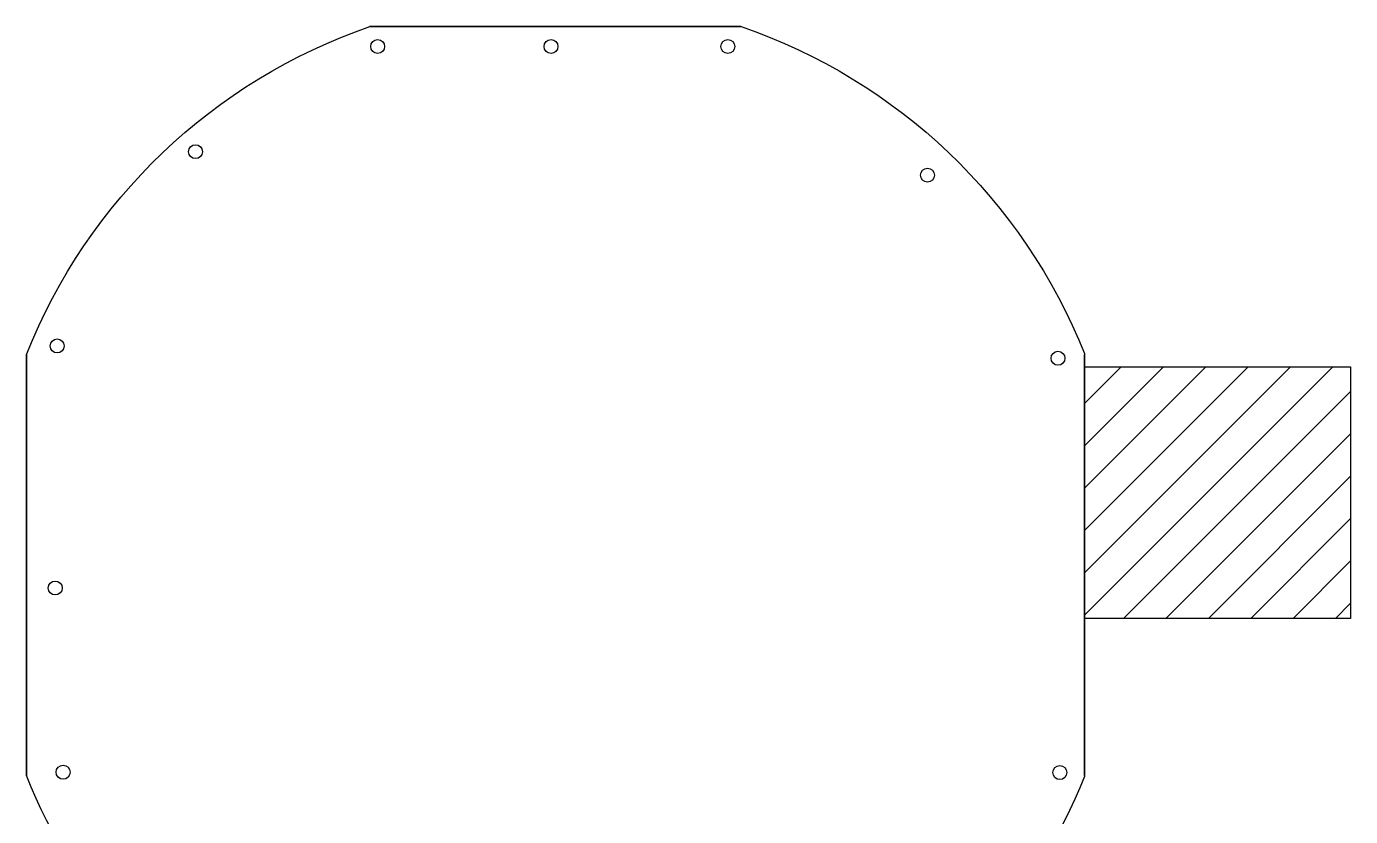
# Model space of a CAD drawing. Header units: millimetres. Extents: x 1040 to 3675, y 249 to 975.
# Drawn here: x 3357.21 to 3399.33, y 863.04 to 888.17 of the extents above; entities that cross this region are included whole.
import ezdxf

# ---------------------------------------------------------------- set-up
doc = ezdxf.new("R2010")
doc.units = ezdxf.units.MM
doc.layers.add('BL', color=6, linetype='Continuous')

msp = doc.modelspace()

# ---------------------------------------------------------------- hatches: boundary and pattern name
h = msp.add_hatch()
h.set_pattern_fill('ANSI31', color=2, scale=0.3, style=0)
h.set_pattern_definition([(45, (-3149.8071, 2059.4261), (-0.67351921, 0.67351921), [])])
h.paths.add_polyline_path([(3399.3303, 877.3454), (3390.8657, 877.3454), (3390.8657, 869.3454), (3399.3303, 869.3454)])

# ---------------------------------------------------------------- linework, layer by layer
at = {"color": 2}
msp.add_lwpolyline([(3390.8657, 877.3454), (3399.3303, 877.3454), (3399.3303, 869.3454), (3390.8657, 869.3454)], close=True, dxfattribs=at)
for centre in [(3368.3786, 887.5404), (3373.8942, 887.5404), (3379.5208, 887.5404), (3362.5851, 884.1922), (3385.8703, 883.4444), (3358.1841, 878.0115), (3390.0232, 877.6202), (3358.121, 870.3113), (3358.37, 864.4503), (3390.0819, 864.4398)]:
    msp.add_circle(centre, 0.2218)
at = {"layer": 'BL', "color": 0}
for p, q in [((3379.9365, 888.175), (3368.1227, 888.175)), ((3357.2057, 877.7743), (3357.2057, 864.3157)), ((3390.8657, 864.346), (3390.8657, 877.7439))]:
    msp.add_line(p, q, dxfattribs=at)
at = {"layer": 'BL', "color": 4}
msp.add_lwpolyline([(3382.7501, 855.155), (3365.3333, 855.155, -0.1744288), (3357.2057, 864.346), (3357.2057, 877.7439, -0.2183869), (3368.1348, 888.175), (3370.8417, 888.175), (3377.2417, 888.175), (3379.9486, 888.175, -0.2179149), (3390.8657, 877.7743), (3390.8657, 864.3157, -0.1739646)], format="xyb", close=True, dxfattribs=at)

doc.saveas('drawing.dxf')
